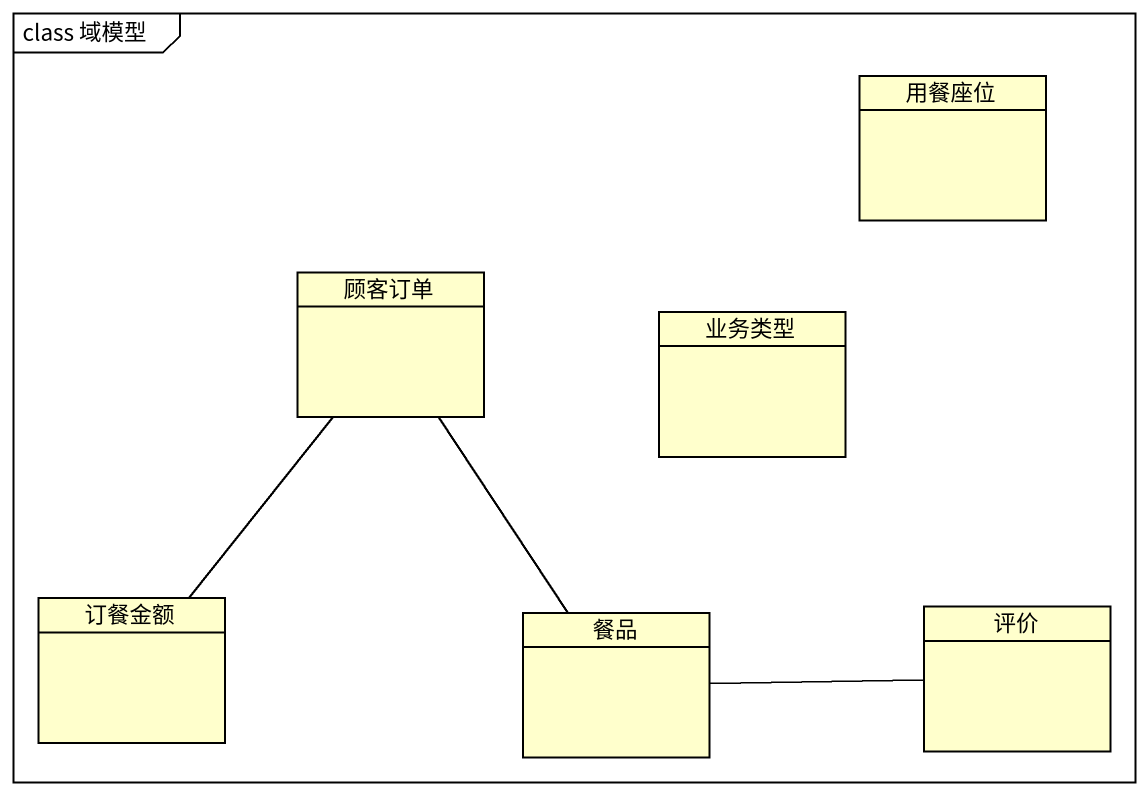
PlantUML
@startuml
mainframe class 域模型
hide circle
hide empty members
class 用餐座位
class 顾客订单
class 业务类型
class 订餐金额
class 餐品
class 评价
订餐金额 -up- 顾客订单
餐品 -up- 顾客订单
评价 -left- 餐品
@enduml
